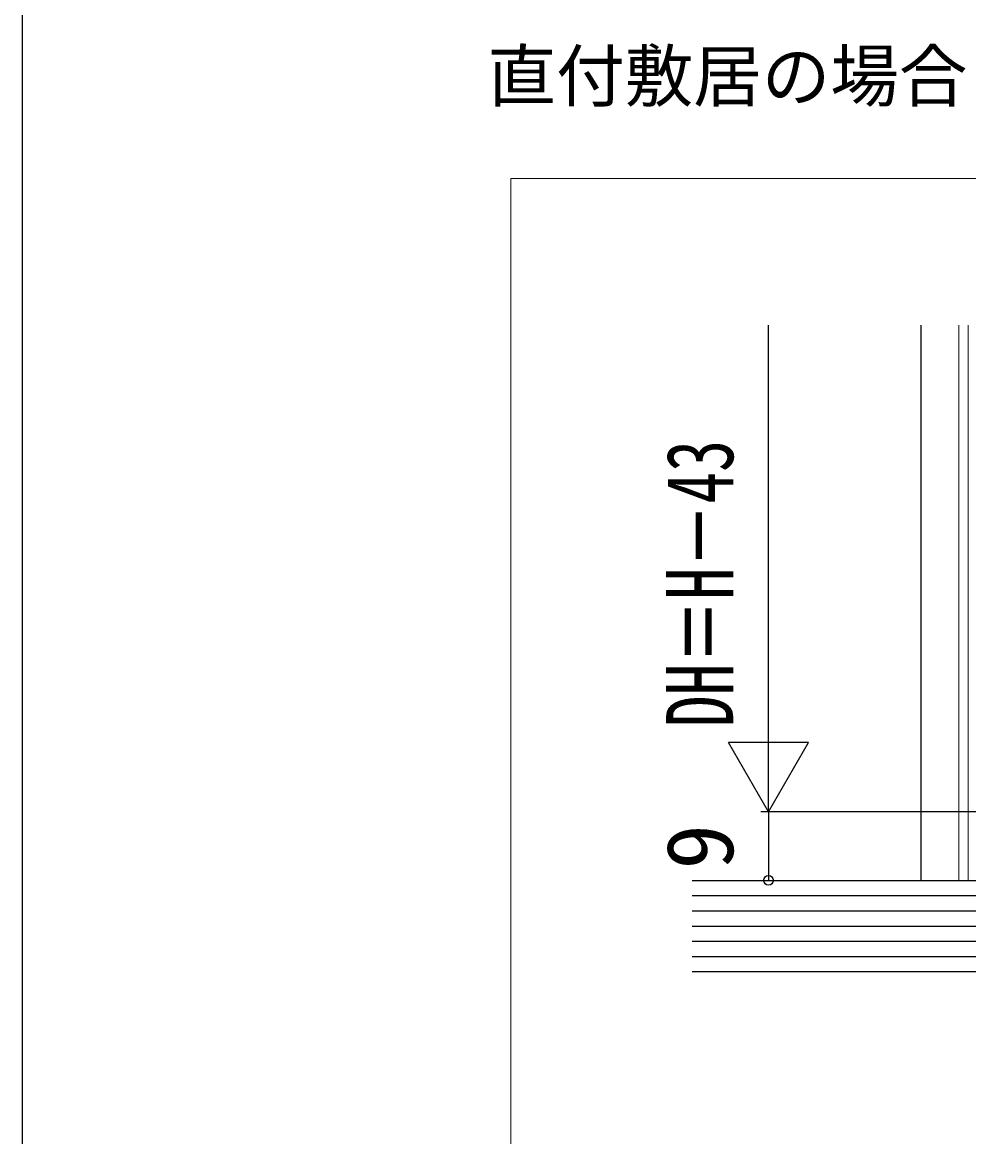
# Model space of a CAD drawing. Units: millimetres, scale not verified. Extents: x -525 to 525, y -783 to 779.
# Drawn here: x -525 to -400.8, y -5.7 to 140.6 of the extents above; entities that cross this region are included whole.
import ezdxf
from ezdxf.enums import TextEntityAlignment as Align

# ---------------------------------------------------------------- set-up
doc = ezdxf.new("R2010")
doc.units = ezdxf.units.MM
doc.header["$LTSCALE"] = 4
for name, color, linetype in [('0-1_USER1', 3, 'Continuous'), ('0-6_YKK_D', 6, 'Continuous'), ('0-7_YKK_ZWAK', 7, 'Continuous'), ('0-8_YSS_K', 3, 'Continuous'), ('0-9_YSS_KE', 3, 'Continuous')]:
    doc.layers.add(name, color=color, linetype=linetype)
doc.layers.add('0-3_YKK_12', color=2, linetype='Continuous', lineweight=18)
doc.styles.add('ＭＳ ゴシック', font='')
doc.styles.get('ＭＳ ゴシック').set_extended_font_data('MS Gothic')

msp = doc.modelspace()

# ---------------------------------------------------------------- linework, layer by layer
at = {"layer": '0-3_YKK_12'}
for p, q in [((-402.038, 100.811), (-402.038, 27.902)), ((-400.838, 100.811), (-400.838, 27.902))]:
    msp.add_line(p, q, dxfattribs=at)
msp.add_lwpolyline([(-460.846, 120.065), (-188.904, 120.065), (-188.904, -13.153), (-460.846, -13.153)], close=True, dxfattribs=at)
at = {"layer": '0-6_YKK_D'}
for p, q in [((-427.037, 47.402), (-427.037, 100.811)), ((-427.037, 36.902), (-427.037, 55.088)), ((-427.037, 36.902), (-432.287, 45.995)), ((-421.787, 45.995), (-432.287, 45.995)), ((-427.037, 36.902), (-421.787, 45.995)), ((-393.236, 36.902), (-428.037, 36.902)), ((-393.236, 36.902), (-428.037, 36.902)), ((-427.037, 36.902), (-427.037, 27.902))]:
    msp.add_line(p, q, dxfattribs=at)
msp.add_circle((-427.037, 27.902), 0.637, dxfattribs=at)
at = {"layer": '0-7_YKK_ZWAK'}
msp.add_line((-525, 746.8), (-525, -783.2), dxfattribs=at)
at = {"layer": '0-8_YSS_K'}
for p, q in [((-407.037, 100.811), (-407.037, 27.902)), ((-437.064, 25.902), (-267.441, 25.902)), ((-437.064, 23.902), (-267.441, 23.902)), ((-437.064, 21.902), (-267.441, 21.902)), ((-437.064, 19.902), (-267.441, 19.902)), ((-437.064, 17.902), (-267.441, 17.902))]:
    msp.add_line(p, q, dxfattribs=at)
at = {"layer": '0-9_YSS_KE'}
for p, q in [((-437.064, 27.902), (-267.441, 27.902)), ((-267.441, 15.902), (-437.064, 15.902))]:
    msp.add_line(p, q, dxfattribs=at)

# ---------------------------------------------------------------- texts
at = {"layer": '0-1_USER1', "style": 'ＭＳ ゴシック'}
msp.add_text('直付敷居の場合', height=6.598, dxfattribs=at).set_placement((-463.92, 128.232), align=Align.BOTTOM_LEFT)
at = {"layer": '0-6_YKK_D', "style": 'ＭＳ ゴシック', "width": 0.7}
msp.add_text('DH＝H－43', height=8.798, rotation=90, dxfattribs=at).set_placement((-429.037, 47.983), align=Align.BOTTOM_LEFT)
at = {"layer": '0-6_YKK_D', "style": 'ＭＳ ゴシック'}
msp.add_text('9', height=8.798, rotation=90, dxfattribs=at).set_placement((-429.037, 29.313), align=Align.BOTTOM_LEFT)

doc.saveas('drawing.dxf')
